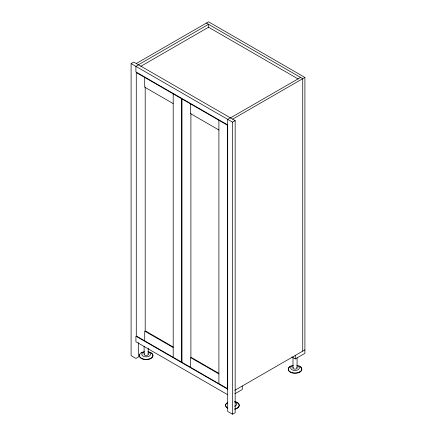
<?xml version="1.0" encoding="UTF-8"?>
<svg xmlns="http://www.w3.org/2000/svg" width="436" height="436" viewBox="0 0 436 436"><rect width="100%" height="100%" fill="white"/><g stroke="black" fill="none" stroke-linecap="round" stroke-linejoin="round"><path stroke-width="0.65" d="M138.566 342.603L138.566 356.904L135.918 358.43L131.1 355.651L131.1 63.591L133.748 62.059L235.162 120.614L235.162 412.669L232.513 414.2L227.696 411.421L227.696 119.36L230.344 117.829M136.277 63.52L208.544 21.8L304.9 77.428L304.9 353.356L295.265 358.921L291.82 356.931M138.446 64.773L208.544 24.302L208.544 27.708M138.566 64.844L135.918 66.376L135.918 71.935L227.696 124.925M140.806 66.332L208.544 27.223L298.202 78.987M230.464 117.9L300.562 77.428M232.633 119.153L304.9 77.428M131.1 63.591L232.513 122.14L235.162 120.614M234.9 390.291L304.9 349.879M234.9 393.768L242.269 389.517L242.269 386.04M206.375 23.053L302.731 78.682L302.731 351.133M173.196 103.61L144.708 87.167L144.708 77.428M218.905 129.999L190.418 113.556L190.418 103.817M173.097 346.936L145.193 330.826L145.193 86.884M218.801 373.325L190.903 357.215L190.903 113.278M173.196 347.547L144.708 331.104L144.708 340.838M218.905 373.935L190.418 357.493L190.418 367.226M227.696 389.168L135.918 336.178L135.918 341.742L227.696 394.727M299.843 371.864L299.843 372.131A6.813 3.935 0 0 1 290.207 372.131A6.813 3.935 0 0 1 290.207 366.567M297.069 357.934L297.069 367.984M295.265 355.444L295.265 358.921M292.981 357.209L292.981 367.93M232.513 122.14L232.513 414.2M218.905 120.265L218.905 383.675M173.196 93.876L173.196 357.286M148.202 348.326L148.202 354.359M144.114 346.26L144.114 354.299M141.34 352.67L141.34 352.937A6.813 3.935 0 0 1 142.752 352.315M296.818 367.395A2.044 1.183 0 0 1 296.431 368.812A2.044 1.183 0 0 1 293.957 368.965L293.542 368.774A2.044 1.183 0 0 1 293.275 367.346M296.785 365.281A6.813 3.935 0 0 1 300.606 371.336A6.813 3.935 0 0 1 289.444 371.336A6.813 3.935 0 0 1 293.259 365.281M299.843 366.567A6.813 3.935 0 0 1 299.843 372.131M297.205 365.777A4.36 2.518 0 0 1 298.36 369.575A4.36 2.518 0 0 1 291.684 369.575A4.36 2.518 0 0 1 292.845 365.777M147.951 353.765A2.044 1.183 0 0 1 147.564 355.182A2.044 1.183 0 0 1 145.09 355.335L144.676 355.144A2.044 1.183 0 0 1 144.409 353.716M147.918 351.65A6.813 3.935 0 0 1 151.739 357.705A6.813 3.935 0 0 1 140.577 357.705A6.813 3.935 0 0 1 144.392 351.65M149.564 352.315A6.813 3.935 0 0 1 152.333 357.384A6.813 3.935 0 0 1 143.826 359.417A6.813 3.935 0 0 1 139.575 354.702M148.338 352.152A4.36 2.518 0 0 1 149.494 355.945A4.36 2.518 0 0 1 142.817 355.945A4.36 2.518 0 0 1 143.978 352.152M234.721 401.545A6.813 3.935 0 0 1 239.206 405.24A6.813 3.935 0 0 1 234.721 408.935M227.576 408.02A6.813 3.935 0 0 1 227.576 402.455M235.8 402.101A6.813 3.935 0 0 1 239.179 405.851A6.813 3.935 0 0 1 234.721 409.202M227.576 408.287A6.813 3.935 0 0 1 227.576 402.728M234.573 401.938A4.36 2.518 0 0 1 234.573 406.298M181.627 98.743L136.277 72.561L136.277 335.971L181.627 362.153L181.627 98.743M227.336 125.132L181.986 98.95L181.986 362.36L227.336 388.541L227.336 125.132"/></g></svg>
